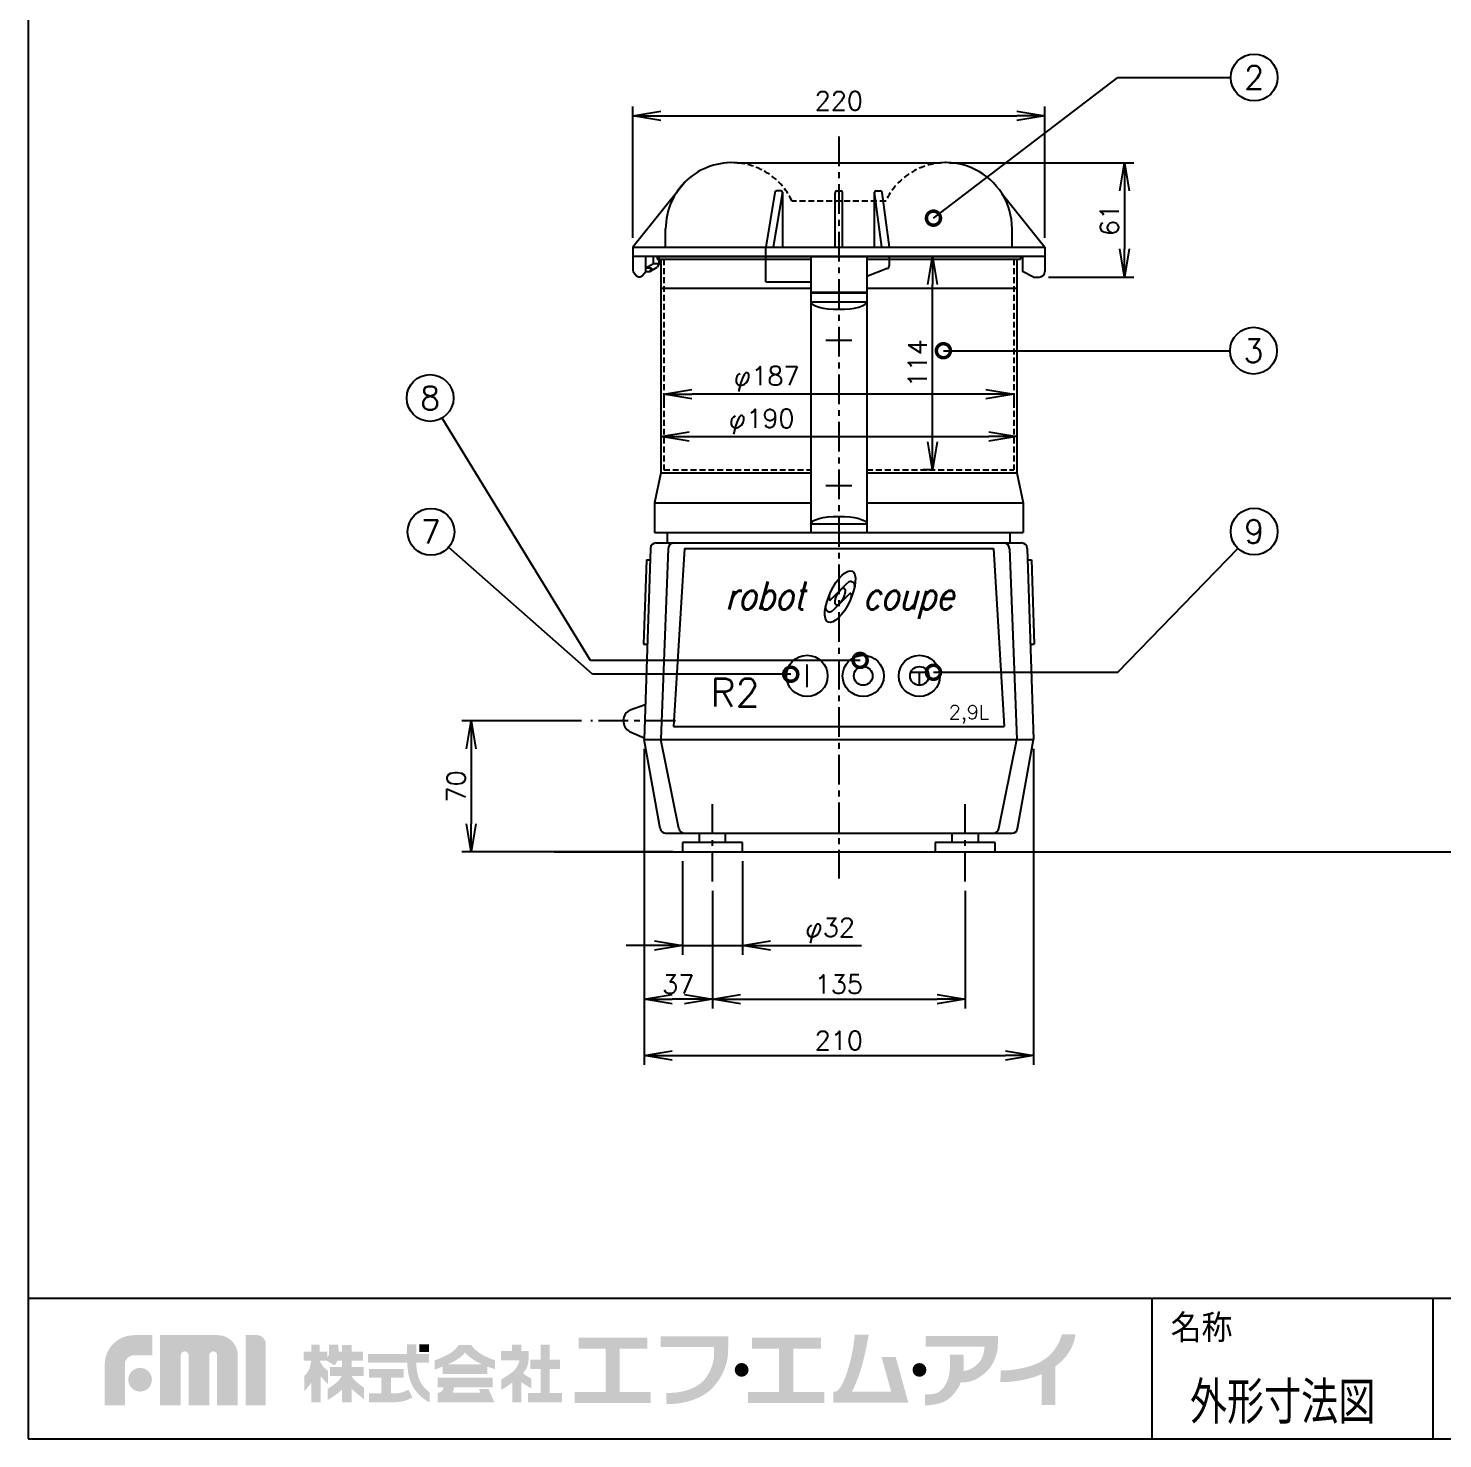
# Model space of a CAD drawing. Extents: x 115 to 2025, y 0 to 1377.
# Drawn here: x 115 to 870, y 0 to 753 of the extents above; entities that cross this region are included whole.
import ezdxf
from ezdxf.enums import TextEntityAlignment as Align

# ---------------------------------------------------------------- set-up
doc = ezdxf.new("R2010")
doc.units = 0
doc.header["$LTSCALE"] = 0.5
doc.header["$PDMODE"] = 3
doc.linetypes.add('CENTER', pattern=[50.8, 31.75, -6.35, 6.35, -6.35])
doc.linetypes.add('HIDDEN', pattern=[9.525, 6.35, -3.175])
doc.layers.get('0').update_dxf_attribs({"linetype": 'CONTINUOUS'})
doc.layers.get('DEFPOINTS').update_dxf_attribs({"linetype": 'CONTINUOUS'})
for name, color, linetype in [('DANMEN', 7, 'CONTINUOUS'), ('SUNPOU', 7, 'CONTINUOUS'), ('WAKU', 7, 'CONTINUOUS')]:
    doc.layers.add(name, color=color, linetype=linetype)
doc.styles.get("Standard").update_dxf_attribs({"font": 'ROMANS', "bigfont": 'EXTFONT.shx'})
doc.dimstyles.get("Standard").update_dxf_attribs({"dimscale": 5, "dimtxt": 2, "dimasz": 3, "dimexe": 1, "dimexo": 1, "dimgap": 0.6, "dimtad": 3, "dimdec": 0, "dimzin": 0, "dimdsep": 46, "dimtxsty": 'STANDARD', "dimblk1": 'OPEN', "dimblk2": 'OPEN', "dimsah": 1, "dimcen": 1.5, "dimadec": 0, "dimazin": 0, "dimtfac": 1, "dimtdec": 0, "dimtmove": 0, "dimatfit": 0, "dimldrblk": 'DOTSMALL', "dimfxl": 1, "dimtvp": 1, "dimtolj": 1, "dimtzin": 0, "dimarcsym": 0})

# ---------------------------------------------------------------- blocks, each defined once
blk = doc.blocks.new('_OPEN')
at = {"color": 0, "linetype": 'ByBlock'}
for p, q in [((-1, 0.167), (0, 0)), ((0, 0), (-1, -0.167)), ((0, 0), (-1, 0))]:
    blk.add_line(p, q, dxfattribs=at)
blk = doc.blocks.new('*D2')
at = {"layer": 'DEFPOINTS', "color": 0}
for p in [(657.85, 706.52), (437.85, 636.4), (657.85, 636.4)]:
    blk.add_point(p, dxfattribs=at)
at = {"layer": 'SUNPOU', "color": 0, "lineweight": -2}
for p, q in [((437.85, 641.4), (437.85, 711.52)), ((657.85, 641.4), (657.85, 711.52)), ((452.85, 706.52), (642.85, 706.52))]:
    blk.add_line(p, q, dxfattribs=at)
at = {"layer": 'SUNPOU', "color": 0, "lineweight": -2, "xscale": 15, "yscale": 15, "zscale": 15, "rotation": 180}
blk.add_blockref('_OPEN', (437.85, 706.52), dxfattribs=at)
at = {"layer": 'SUNPOU', "color": 0, "lineweight": -2, "xscale": 15, "yscale": 15, "zscale": 15}
blk.add_blockref('_OPEN', (657.85, 706.52), dxfattribs=at)
at = {"layer": 'SUNPOU', "color": 0, "insert": (547.85, 714.52), "char_height": 10, "attachment_point": 5}
blk.add_mtext('\\A1;220', dxfattribs=at)
blk = doc.blocks.new('_DotSmall')
at = {"color": 0, "linetype": 'ByBlock', "const_width": 0.5}
blk.add_lwpolyline([(-0.0625, 0, 1), (0.0625, 0, 1)], format="xyb", close=True, dxfattribs=at)
blk = doc.blocks.new('*D3')
at = {"layer": 'DEFPOINTS', "color": 0}
for p in [(602.13, 681.4), (654.85, 620.4), (700.37, 620.4)]:
    blk.add_point(p, dxfattribs=at)
at = {"layer": 'SUNPOU', "color": 0, "lineweight": -2}
for p, q in [((607.13, 681.4), (705.37, 681.4)), ((700.37, 666.4), (700.37, 635.4)), ((659.85, 620.4), (705.37, 620.4))]:
    blk.add_line(p, q, dxfattribs=at)
at = {"layer": 'SUNPOU', "color": 0, "lineweight": -2, "xscale": 15, "yscale": 15, "zscale": 15}
for p, rotation in [((700.37, 681.4), 90), ((700.37, 620.4), 270)]:
    blk.add_blockref('_OPEN', p, dxfattribs=dict(at, rotation=rotation))
at = {"layer": 'SUNPOU', "color": 0, "insert": (692.37, 650.9), "char_height": 10, "attachment_point": 5, "rotation": 90}
blk.add_mtext('\\A1;61', dxfattribs=at)
blk = doc.blocks.new('*D4')
at = {"layer": 'DEFPOINTS', "color": 0}
for p in [(415.48, 383.4), (351.48, 313.4), (464.35, 313.4)]:
    blk.add_point(p, dxfattribs=at)
at = {"layer": 'SUNPOU', "color": 0, "lineweight": -2}
for p, q in [((410.48, 383.4), (346.48, 383.4)), ((351.48, 368.4), (351.48, 328.4)), ((459.35, 313.4), (346.48, 313.4))]:
    blk.add_line(p, q, dxfattribs=at)
at = {"layer": 'SUNPOU', "color": 0, "lineweight": -2, "xscale": 15, "yscale": 15, "zscale": 15}
for p, rotation in [((351.48, 383.4), 90), ((351.48, 313.4), 270)]:
    blk.add_blockref('_OPEN', p, dxfattribs=dict(at, rotation=rotation))
at = {"layer": 'SUNPOU', "color": 0, "insert": (343.48, 348.4), "char_height": 10, "attachment_point": 5, "rotation": 90}
blk.add_mtext('\\A1;70', dxfattribs=at)
blk = doc.blocks.new('*D5')
at = {"layer": 'DEFPOINTS', "color": 0}
for p in [(480.35, 297.53), (615.35, 297.53), (615.35, 234.73)]:
    blk.add_point(p, dxfattribs=at)
at = {"layer": 'SUNPOU', "color": 0, "lineweight": -2}
for p, q in [((480.35, 292.53), (480.35, 229.73)), ((615.35, 292.53), (615.35, 229.73)), ((495.35, 234.73), (600.35, 234.73))]:
    blk.add_line(p, q, dxfattribs=at)
at = {"layer": 'SUNPOU', "color": 0, "lineweight": -2, "xscale": 15, "yscale": 15, "zscale": 15, "rotation": 180}
blk.add_blockref('_OPEN', (480.35, 234.73), dxfattribs=at)
at = {"layer": 'SUNPOU', "color": 0, "lineweight": -2, "xscale": 15, "yscale": 15, "zscale": 15}
blk.add_blockref('_OPEN', (615.35, 234.73), dxfattribs=at)
at = {"layer": 'SUNPOU', "color": 0, "insert": (547.85, 242.73), "char_height": 10, "attachment_point": 5}
blk.add_mtext('\\A1;135', dxfattribs=at)
blk = doc.blocks.new('*D6')
at = {"layer": 'DEFPOINTS', "color": 0}
for p in [(443.85, 373.4), (651.85, 373.4), (651.85, 204.66)]:
    blk.add_point(p, dxfattribs=at)
at = {"layer": 'SUNPOU', "color": 0, "lineweight": -2}
for p, q in [((443.85, 368.4), (443.85, 199.66)), ((651.85, 368.4), (651.85, 199.66)), ((458.85, 204.66), (636.85, 204.66))]:
    blk.add_line(p, q, dxfattribs=at)
at = {"layer": 'SUNPOU', "color": 0, "lineweight": -2, "xscale": 15, "yscale": 15, "zscale": 15, "rotation": 180}
blk.add_blockref('_OPEN', (443.85, 204.66), dxfattribs=at)
at = {"layer": 'SUNPOU', "color": 0, "lineweight": -2, "xscale": 15, "yscale": 15, "zscale": 15}
blk.add_blockref('_OPEN', (651.85, 204.66), dxfattribs=at)
at = {"layer": 'SUNPOU', "color": 0, "insert": (547.85, 212.66), "char_height": 10, "attachment_point": 5}
blk.add_mtext('\\A1;210', dxfattribs=at)
blk = doc.blocks.new('*D7')
at = {"layer": 'DEFPOINTS', "color": 0}
for p in [(443.85, 373.4), (480.35, 297.53), (443.85, 234.73)]:
    blk.add_point(p, dxfattribs=at)
at = {"layer": 'SUNPOU', "color": 0, "lineweight": -2}
for p, q in [((443.85, 368.4), (443.85, 229.73)), ((480.35, 292.53), (480.35, 229.73)), ((465.35, 234.73), (458.85, 234.73))]:
    blk.add_line(p, q, dxfattribs=at)
at = {"layer": 'SUNPOU', "color": 0, "lineweight": -2, "xscale": 15, "yscale": 15, "zscale": 15, "rotation": 180}
blk.add_blockref('_OPEN', (443.85, 234.73), dxfattribs=at)
at = {"layer": 'SUNPOU', "color": 0, "lineweight": -2, "xscale": 15, "yscale": 15, "zscale": 15}
blk.add_blockref('_OPEN', (480.35, 234.73), dxfattribs=at)
at = {"layer": 'SUNPOU', "color": 0, "insert": (462.1, 242.73), "char_height": 10, "attachment_point": 5}
blk.add_mtext('\\A1;37', dxfattribs=at)
blk = doc.blocks.new('*D20')
at = {"layer": 'DEFPOINTS', "color": 0}
for p in [(464.35, 313.4), (496.35, 313.4), (496.35, 263.41)]:
    blk.add_point(p, dxfattribs=at)
at = {"layer": 'SUNPOU', "color": 0, "lineweight": -2}
for p, q in [((464.35, 308.4), (464.35, 258.41)), ((496.35, 308.4), (496.35, 258.41)), ((449.35, 263.41), (434.35, 263.41)), ((464.35, 263.41), (496.35, 263.41)), ((511.35, 263.41), (559.97, 263.41))]:
    blk.add_line(p, q, dxfattribs=at)
at = {"layer": 'SUNPOU', "color": 0, "lineweight": -2, "xscale": 15, "yscale": 15, "zscale": 15}
blk.add_blockref('_OPEN', (464.35, 263.41), dxfattribs=at)
at = {"layer": 'SUNPOU', "color": 0, "lineweight": -2, "xscale": 15, "yscale": 15, "zscale": 15, "rotation": 180}
blk.add_blockref('_OPEN', (496.35, 263.41), dxfattribs=at)
at = {"layer": 'SUNPOU', "color": 0, "insert": (543.16, 271.41), "char_height": 10, "attachment_point": 5}
blk.add_mtext('\\A1;φ32', dxfattribs=at)
blk = doc.blocks.new('*D23')
at = {"layer": 'DEFPOINTS', "color": 0}
for p in [(642.85, 576.57), (452.85, 560.96), (642.85, 535.2)]:
    blk.add_point(p, dxfattribs=at)
at = {"layer": 'SUNPOU', "color": 0, "lineweight": -2}
for p, q in [((642.85, 571.57), (642.85, 530.2)), ((452.85, 555.96), (452.85, 530.2)), ((467.85, 535.2), (627.85, 535.2))]:
    blk.add_line(p, q, dxfattribs=at)
at = {"layer": 'SUNPOU', "color": 0, "lineweight": -2, "xscale": 15, "yscale": 15, "zscale": 15, "rotation": 180}
blk.add_blockref('_OPEN', (452.85, 535.2), dxfattribs=at)
at = {"layer": 'SUNPOU', "color": 0, "lineweight": -2, "xscale": 15, "yscale": 15, "zscale": 15}
blk.add_blockref('_OPEN', (642.85, 535.2), dxfattribs=at)
at = {"layer": 'SUNPOU', "color": 0, "insert": (506.58, 543.2), "char_height": 10, "attachment_point": 5}
blk.add_mtext('\\A1;φ190', dxfattribs=at)
blk = doc.blocks.new('*D24')
at = {"layer": 'DEFPOINTS', "color": 0}
for p in [(454.35, 560.27), (641.35, 560.27), (454.35, 557.93)]:
    blk.add_point(p, dxfattribs=at)
at = {"layer": 'SUNPOU', "color": 0, "lineweight": -2}
for p, q in [((454.35, 555.27), (454.35, 552.93)), ((626.35, 557.93), (469.35, 557.93)), ((641.35, 555.27), (641.35, 552.93))]:
    blk.add_line(p, q, dxfattribs=at)
at = {"layer": 'SUNPOU', "color": 0, "lineweight": -2, "xscale": 15, "yscale": 15, "zscale": 15, "rotation": 180}
blk.add_blockref('_OPEN', (454.35, 557.93), dxfattribs=at)
at = {"layer": 'SUNPOU', "color": 0, "lineweight": -2, "xscale": 15, "yscale": 15, "zscale": 15}
blk.add_blockref('_OPEN', (641.35, 557.93), dxfattribs=at)
at = {"layer": 'SUNPOU', "color": 0, "insert": (509.26, 565.93), "char_height": 10, "attachment_point": 5}
blk.add_mtext('\\A1;φ187', dxfattribs=at)
blk = doc.blocks.new('*D25')
at = {"layer": 'DEFPOINTS', "color": 0}
for p in [(597.79, 631.4), (601.98, 631.4), (602.1, 517.4)]:
    blk.add_point(p, dxfattribs=at)
at = {"layer": 'SUNPOU', "color": 0, "lineweight": -2}
for p, q in [((596.98, 631.4), (592.79, 631.4)), ((597.79, 532.4), (597.79, 616.4)), ((597.1, 517.4), (592.79, 517.4))]:
    blk.add_line(p, q, dxfattribs=at)
at = {"layer": 'SUNPOU', "color": 0, "lineweight": -2, "xscale": 15, "yscale": 15, "zscale": 15}
for p, rotation in [((597.79, 631.4), 90), ((597.79, 517.4), 270)]:
    blk.add_blockref('_OPEN', p, dxfattribs=dict(at, rotation=rotation))
at = {"layer": 'SUNPOU', "color": 0, "insert": (589.79, 574.4), "char_height": 10, "attachment_point": 5, "rotation": 90}
blk.add_mtext('\\A1;114', dxfattribs=at)

msp = doc.modelspace()

# ---------------------------------------------------------------- hatches: boundary and pattern name
at = {"layer": 'WAKU'}
h = msp.add_hatch(color=1, dxfattribs=at)
edge = h.paths.add_edge_path()
edge.add_spline(control_points=[(155.78, 17.85), (155.78, 17.85), (155.78, 39.66), (155.78, 39.66), (155.78, 48.29), (162.8, 55.31), (171.43, 55.31), (171.43, 55.31), (181.16, 55.31), (181.16, 55.31), (181.16, 55.31), (181.16, 44.53), (181.16, 44.53), (181.16, 44.53), (171.43, 44.53), (171.43, 44.53), (168.75, 44.53), (166.56, 42.34), (166.56, 39.66), (166.56, 39.66), (166.56, 17.85), (166.56, 17.85), (166.56, 17.85), (155.78, 17.85), (155.78, 17.85)], knot_values=[0, 0, 0, 0, 1, 1, 1, 2, 2, 2, 3, 3, 3, 4, 4, 4, 5, 5, 5, 6, 6, 6, 7, 7, 7, 8, 8, 8, 8], degree=3, periodic=0)
h = msp.add_hatch(color=1, dxfattribs=at)
edge = h.paths.add_edge_path()
edge.add_spline(control_points=[(226.74, 17.85), (226.74, 17.85), (215.86, 17.85), (215.86, 17.85), (215.86, 17.85), (215.86, 44.54), (215.86, 44.54), (215.86, 45.7), (214.92, 46.64), (213.76, 46.64), (212.6, 46.64), (211.66, 45.7), (211.66, 44.54), (211.66, 44.54), (211.66, 17.85), (211.66, 17.85), (211.66, 17.85), (200.62, 17.85), (200.62, 17.85), (200.62, 17.85), (200.62, 44.54), (200.62, 44.54), (200.62, 45.7), (199.69, 46.64), (198.53, 46.64), (197.36, 46.64), (196.42, 45.7), (196.42, 44.54), (196.42, 44.54), (196.42, 17.85), (196.42, 17.85), (196.42, 17.85), (185.4, 17.85), (185.4, 17.85), (185.4, 17.85), (185.4, 55.31), (185.4, 55.31), (185.4, 55.31), (201.24, 55.31), (201.24, 55.31), (201.24, 55.31), (216.11, 55.31), (216.11, 55.31), (222.05, 55.31), (226.89, 50.48), (226.89, 44.54), (226.89, 44.54), (226.89, 43.54), (226.89, 43.54), (226.89, 41.88), (226.89, 17.85), (226.89, 17.85), (226.89, 17.85), (226.74, 17.85), (226.74, 17.85)], knot_values=[0, 0, 0, 0, 1, 1, 1, 2, 2, 2, 3, 3, 3, 4, 4, 4, 5, 5, 5, 6, 6, 6, 7, 7, 7, 8, 8, 8, 9, 9, 9, 10, 10, 10, 11, 11, 11, 12, 12, 12, 13, 13, 13, 14, 14, 14, 15, 15, 15, 16, 16, 16, 17, 17, 17, 18, 18, 18, 18], degree=3, periodic=0)
h = msp.add_hatch(color=1, dxfattribs=at)
edge = h.paths.add_edge_path()
edge.add_spline(control_points=[(231.05, 17.85), (231.05, 17.85), (231.05, 55.33), (231.05, 55.33), (231.05, 55.33), (236.97, 55.33), (236.97, 55.33), (239.66, 55.33), (241.84, 53.15), (241.84, 50.46), (241.84, 50.46), (241.84, 17.85), (241.84, 17.85), (241.84, 17.85), (231.05, 17.85), (231.05, 17.85)], knot_values=[0, 0, 0, 0, 1, 1, 1, 2, 2, 2, 3, 3, 3, 4, 4, 4, 5, 5, 5, 5], degree=3, periodic=0)
for points in [[(430.86, 25), (430.86, 48.15), (445.65, 48.15), (445.65, 53.89), (408.87, 53.89), (408.87, 48.15), (423.27, 48.15), (423.27, 25), (406.73, 25), (406.73, 19.06), (447.4, 19.06), (447.4, 25)], [(523.48, 25), (523.48, 48.15), (538.26, 48.15), (538.26, 53.89), (501.49, 53.89), (501.49, 48.15), (515.89, 48.15), (515.89, 25), (499.35, 25), (499.35, 19.06), (540.02, 19.06), (540.02, 25)], [(329.04, 46.37), (323.83, 46.37), (323.83, 50.44), (329.04, 50.44)], [(393.46, 24.35), (393.46, 37.32), (398.91, 37.32), (398.91, 42.19), (393.46, 42.19), (393.46, 50.16), (388.54, 50.16), (388.54, 42.19), (383.02, 42.19), (383.02, 37.32), (388.54, 37.32), (388.54, 24.35), (381.85, 24.35), (381.85, 19.42), (400.08, 19.42), (400.08, 24.35)]]:
    msp.add_hatch(color=1, dxfattribs=at).paths.add_polyline_path(points)
h = msp.add_hatch(color=1, dxfattribs=at)
edge = h.paths.add_edge_path()
edge.add_spline(control_points=[(488.75, 49.02), (488.75, 49.02), (488.75, 50.06), (488.75, 50.06), (488.76, 50.73), (488.77, 51.12), (488.75, 51.17), (488.75, 51.17), (488.75, 54.67), (488.75, 54.67), (488.75, 54.67), (452.69, 54.67), (452.69, 54.67), (452.69, 54.67), (452.69, 49.02), (452.69, 49.02), (452.69, 49.02), (481.18, 49.02), (481.18, 49.02), (481.32, 47.05), (481.43, 42.9), (480.27, 39.37), (479.06, 35.68), (477.51, 33.01), (475.36, 30.8), (471.02, 26.3), (462.93, 24.17), (455.8, 24.48), (455.8, 24.48), (455.8, 24.47), (455.8, 24.47), (455.8, 24.47), (455.8, 18.59), (455.8, 18.59), (455.8, 18.59), (455.8, 18.58), (455.8, 18.58), (464.54, 18.2), (474.66, 21.22), (480.13, 26.87), (482.74, 29.58), (485.09, 32.85), (486.75, 37.09), (488.34, 41.12), (488.74, 44.79), (488.74, 47.37), (488.73, 47.99), (488.73, 48.54), (488.74, 49.02), (488.74, 49.02), (488.75, 49.02), (488.75, 49.02)], knot_values=[0, 0, 0, 0, 1, 1, 1, 2, 2, 2, 3, 3, 3, 4, 4, 4, 5, 5, 5, 6, 6, 6, 7, 7, 7, 8, 8, 8, 9, 9, 9, 10, 10, 10, 11, 11, 11, 12, 12, 12, 13, 13, 13, 14, 14, 14, 15, 15, 15, 16, 16, 16, 17, 17, 17, 17], degree=3, periodic=0)
h = msp.add_hatch(color=1, dxfattribs=at)
edge = h.paths.add_edge_path()
edge.add_spline(control_points=[(578.2, 43.65), (578.2, 43.65), (570.65, 43.65), (570.65, 43.65), (570.65, 43.65), (575.77, 25.11), (575.77, 25.11), (575.77, 25.11), (554.88, 25.11), (554.88, 25.11), (555.48, 26.27), (556.81, 29.05), (558.58, 33.87), (561.44, 41.68), (563.8, 55.58), (563.8, 55.58), (563.8, 55.58), (556.35, 55.58), (556.35, 55.58), (556.35, 55.58), (555.84, 46.26), (552.11, 35.08), (549.57, 27.44), (547.28, 25.54), (546.09, 25.11), (546.09, 25.11), (544.97, 25.11), (544.97, 25.11), (544.97, 25.11), (544.97, 19.33), (544.97, 19.33), (544.97, 19.33), (577.36, 19.33), (577.36, 19.33), (577.36, 19.33), (582.3, 19.33), (582.3, 19.33), (582.3, 19.33), (584.91, 19.33), (584.91, 19.33), (584.91, 19.33), (578.2, 43.65), (578.2, 43.65)], knot_values=[0, 0, 0, 0, 1, 1, 1, 2, 2, 2, 3, 3, 3, 4, 4, 4, 5, 5, 5, 6, 6, 6, 7, 7, 7, 8, 8, 8, 9, 9, 9, 10, 10, 10, 11, 11, 11, 12, 12, 12, 13, 13, 13, 14, 14, 14, 14], degree=3, periodic=0)
h = msp.add_hatch(color=1, dxfattribs=at)
edge = h.paths.add_edge_path()
edge.add_spline(control_points=[(632.75, 50.8), (632.75, 50.8), (632.75, 54.88), (632.75, 54.88), (632.75, 54.88), (594.26, 54.88), (594.26, 54.88), (594.26, 54.88), (594.26, 49.08), (594.26, 49.08), (594.26, 49.08), (625.63, 49.08), (625.63, 49.08), (625.52, 47.53), (624.97, 42.7), (622.25, 40.16), (618.98, 37.12), (616.6, 36.25), (614.42, 36.25), (614.41, 36.25), (614.4, 36.25), (614.38, 36.25), (614.84, 40.73), (614.34, 44.95), (614.34, 44.95), (614.34, 44.95), (606.95, 44.95), (606.95, 44.95), (606.95, 44.95), (607.43, 43.71), (607.1, 37.26), (606.73, 30.3), (603.69, 26.46), (601.01, 24.87), (598.32, 23.27), (593.82, 23.7), (593.82, 23.7), (593.82, 23.7), (593.82, 17.83), (593.82, 17.83), (593.82, 17.83), (596.14, 17.62), (601.22, 18.78), (605.72, 19.79), (609.6, 23.21), (612.46, 28.85), (612.53, 28.99), (612.81, 29.87), (612.87, 30.02), (616.36, 30.06), (620.34, 30.32), (626.02, 35.16), (630.44, 38.93), (632.17, 44.84), (632.62, 48.07), (632.62, 48.07), (632.75, 50.8), (632.75, 50.8)], knot_values=[0, 0, 0, 0, 1, 1, 1, 2, 2, 2, 3, 3, 3, 4, 4, 4, 5, 5, 5, 6, 6, 6, 7, 7, 7, 8, 8, 8, 9, 9, 9, 10, 10, 10, 11, 11, 11, 12, 12, 12, 13, 13, 13, 14, 14, 14, 15, 15, 15, 16, 16, 16, 17, 17, 17, 18, 18, 18, 19, 19, 19, 19], degree=3, periodic=0)
h = msp.add_hatch(color=1, dxfattribs=at)
edge = h.paths.add_edge_path()
edge.add_spline(control_points=[(674.23, 55.69), (674.23, 55.69), (666.91, 55.69), (666.91, 55.69), (666.89, 55.57), (664.79, 45.48), (654.9, 40.72), (651.18, 38.93), (647.89, 38.14), (645.1, 37.55), (638.95, 36.25), (634.42, 36.46), (634.37, 36.46), (634.37, 36.46), (634.05, 30.24), (634.05, 30.24), (634.26, 30.23), (639.39, 29.98), (646.39, 31.46), (649.17, 32.05), (652.38, 32.86), (656.11, 34.45), (656.11, 34.45), (656.11, 18.05), (656.11, 18.05), (656.11, 18.05), (663.36, 18.05), (663.36, 18.05), (663.36, 18.05), (663.36, 38.48), (663.36, 38.48), (673.54, 45.8), (674.12, 55.2), (674.23, 55.69)], knot_values=[0, 0, 0, 0, 1, 1, 1, 2, 2, 2, 3, 3, 3, 4, 4, 4, 5, 5, 5, 6, 6, 6, 7, 7, 7, 8, 8, 8, 9, 9, 9, 10, 10, 10, 11, 11, 11, 11], degree=3, periodic=0)
h = msp.add_hatch(color=1, dxfattribs=at)
edge = h.paths.add_edge_path(flags=16)
edge.add_spline(control_points=[(294.19, 27.33), (294.19, 27.33), (292.22, 28.6), (290.19, 30.35), (288.97, 31.4), (288.13, 32.65), (287.66, 33.48), (287.66, 33.48), (287.66, 33.58), (287.66, 33.58), (287.66, 33.58), (294.1, 33.58), (294.1, 33.58), (294.1, 33.58), (294.1, 38.36), (294.1, 38.36), (294.1, 38.36), (287.66, 38.36), (287.66, 38.36), (287.66, 38.36), (287.66, 41.73), (287.66, 41.73), (287.66, 41.73), (293.7, 41.73), (293.7, 41.73), (293.7, 41.73), (293.7, 46.51), (293.7, 46.51), (293.7, 46.51), (287.66, 46.51), (287.66, 46.51), (287.66, 46.51), (287.66, 50.09), (287.66, 50.09), (287.66, 50.09), (282.6, 50.09), (282.6, 50.09), (282.6, 50.09), (282.6, 46.51), (282.6, 46.51), (282.6, 46.51), (280.76, 46.51), (280.76, 46.51), (280.68, 48.6), (280.35, 50.17), (280.35, 50.17), (280.35, 50.17), (275.64, 50.17), (275.64, 50.17), (275.64, 50.17), (275.71, 46.23), (275.64, 45.38), (275.6, 44.9), (275.13, 44.13), (274.73, 43.56), (274.73, 43.56), (274.73, 46.51), (274.73, 46.51), (274.73, 46.51), (270.6, 46.51), (270.6, 46.51), (270.6, 46.51), (270.6, 50.17), (270.6, 50.17), (270.6, 50.17), (266.06, 50.17), (266.06, 50.17), (266.06, 50.17), (266.06, 46.51), (266.06, 46.51), (266.06, 46.51), (262.08, 46.51), (262.08, 46.51), (262.08, 46.51), (262.08, 41.66), (262.08, 41.66), (262.08, 41.66), (266.06, 41.66), (266.06, 41.66), (266.06, 41.66), (266.06, 41.59), (266.06, 41.59), (265.95, 40.74), (265.46, 37.51), (264.55, 36.11), (263.49, 34.5), (262.44, 33.65), (262.44, 33.65), (262.44, 33.65), (262.44, 25.37), (262.44, 25.37), (262.44, 25.37), (264.98, 28), (266.06, 29.81), (266.06, 29.81), (266.06, 19.43), (266.06, 19.43), (266.06, 19.43), (270.6, 19.43), (270.6, 19.43), (270.6, 19.43), (270.6, 19.46), (270.6, 19.46), (270.6, 19.46), (271.22, 19.46), (271.22, 19.46), (271.22, 19.46), (271.22, 33.35), (271.22, 33.35), (272.38, 31.65), (275.01, 29.23), (275.01, 29.23), (275.01, 29.23), (275.01, 36.25), (275.01, 36.25), (275.01, 36.25), (273.05, 37.8), (272.13, 38.93), (271.4, 39.83), (270.9, 41.16), (270.73, 41.66), (270.73, 41.66), (274.38, 41.66), (274.38, 41.66), (274.38, 41.66), (278.59, 39.14), (278.59, 39.14), (278.59, 39.14), (279.46, 40.25), (280.09, 41.73), (280.09, 41.73), (282.6, 41.73), (282.6, 41.73), (282.6, 41.73), (282.6, 38.36), (282.6, 38.36), (282.6, 38.36), (276.04, 38.36), (276.04, 38.36), (276.04, 38.36), (276.04, 33.58), (276.04, 33.58), (276.04, 33.58), (282.44, 33.58), (282.44, 33.58), (282.03, 32.71), (281.09, 31.16), (279.15, 29.65), (276.28, 27.4), (274.87, 26.63), (274.87, 26.63), (274.87, 26.63), (274.87, 20.66), (274.87, 20.66), (274.87, 20.66), (280.7, 24.03), (282.6, 26.49), (282.6, 26.49), (282.6, 19.46), (282.6, 19.46), (282.6, 19.46), (287.66, 19.46), (287.66, 19.46), (287.66, 19.46), (287.66, 26.67), (287.66, 26.67), (290.01, 24.4), (294.19, 21.15), (294.19, 21.15), (294.19, 21.15), (294.19, 27.33), (294.19, 27.33)], knot_values=[0, 0, 0, 0, 1, 1, 1, 2, 2, 2, 3, 3, 3, 4, 4, 4, 5, 5, 5, 6, 6, 6, 7, 7, 7, 8, 8, 8, 9, 9, 9, 10, 10, 10, 11, 11, 11, 12, 12, 12, 13, 13, 13, 14, 14, 14, 15, 15, 15, 16, 16, 16, 17, 17, 17, 18, 18, 18, 19, 19, 19, 20, 20, 20, 21, 21, 21, 22, 22, 22, 23, 23, 23, 24, 24, 24, 25, 25, 25, 26, 26, 26, 27, 27, 27, 28, 28, 28, 29, 29, 29, 30, 30, 30, 31, 31, 31, 32, 32, 32, 33, 33, 33, 34, 34, 34, 35, 35, 35, 36, 36, 36, 37, 37, 37, 38, 38, 38, 39, 39, 39, 40, 40, 40, 41, 41, 41, 42, 42, 42, 43, 43, 43, 44, 44, 44, 45, 45, 45, 46, 46, 46, 47, 47, 47, 48, 48, 48, 49, 49, 49, 50, 50, 50, 51, 51, 51, 52, 52, 52, 53, 53, 53, 54, 54, 54, 55, 55, 55, 56, 56, 56, 57, 57, 57, 57], degree=3, periodic=0)
h = msp.add_hatch(color=1, dxfattribs=at)
edge = h.paths.add_edge_path()
edge.add_spline(control_points=[(324.59, 30), (323.65, 31.73), (322.93, 33.91), (322.57, 36.02), (322.28, 37.71), (322.18, 39.45), (322.14, 40.54), (322.14, 40.54), (329.04, 40.54), (329.04, 40.54), (329.04, 40.54), (329.04, 45.32), (329.04, 45.32), (329.04, 45.32), (322.22, 45.32), (322.22, 45.32), (322.22, 45.32), (322.22, 50.44), (322.22, 50.44), (322.22, 50.44), (317.16, 50.44), (317.16, 50.44), (317.16, 50.44), (317.16, 45.32), (317.16, 45.32), (317.16, 45.32), (296.37, 45.32), (296.37, 45.32), (296.37, 45.32), (296.37, 40.54), (296.37, 40.54), (296.37, 40.54), (317.37, 40.54), (317.37, 40.54), (317.41, 39.31), (317.53, 37.27), (317.88, 35.22), (318.33, 32.63), (319.27, 29.91), (320.45, 27.75), (323.06, 23.02), (327.45, 20.44), (327.86, 20.19), (328.26, 19.94), (329.28, 19.53), (329.28, 19.53), (329.28, 19.53), (329.28, 24.83), (329.28, 24.83), (328.06, 25.71), (325.95, 27.53), (324.59, 30)], knot_values=[0, 0, 0, 0, 1, 1, 1, 2, 2, 2, 3, 3, 3, 4, 4, 4, 5, 5, 5, 6, 6, 6, 7, 7, 7, 8, 8, 8, 9, 9, 9, 10, 10, 10, 11, 11, 11, 12, 12, 12, 13, 13, 13, 14, 14, 14, 15, 15, 15, 16, 16, 16, 17, 17, 17, 17], degree=3, periodic=0)
h = msp.add_hatch(color=1, dxfattribs=at)
edge = h.paths.add_edge_path()
edge.add_spline(control_points=[(338.77, 39.64), (340.28, 40.3), (341.67, 40.94), (342.48, 41.4), (345.01, 42.84), (347.48, 44.65), (347.93, 45.88), (348.01, 45.89), (348.11, 45.94), (348.26, 45.86), (348.28, 45.55), (351.03, 43.25), (353.12, 41.92), (354.52, 41.04), (356.02, 40.28), (357.47, 39.64), (357.47, 39.64), (338.77, 39.64), (338.77, 39.64)], knot_values=[0, 0, 0, 0, 1, 1, 1, 2, 2, 2, 3, 3, 3, 4, 4, 4, 5, 5, 5, 6, 6, 6, 6], degree=3, periodic=0)
edge = h.paths.add_edge_path(flags=16)
edge.add_spline(control_points=[(364.28, 41.86), (364.28, 41.86), (361.16, 42.86), (357.85, 44.65), (353.19, 47.18), (351.5, 50.1), (351.5, 50.1), (351.5, 50.1), (344.82, 50.1), (344.82, 50.1), (344.82, 50.1), (343.07, 46.98), (338.92, 44.84), (334.77, 42.7), (331.98, 41.86), (331.98, 41.86), (331.98, 41.86), (331.98, 36.8), (331.98, 36.8), (331.98, 36.8), (334, 37.6), (336.32, 38.58), (336.32, 38.58), (336.32, 34.6), (336.32, 34.6), (336.32, 34.6), (360.08, 34.6), (360.08, 34.6), (360.08, 34.6), (360.08, 38.57), (360.08, 38.57), (362.49, 37.66), (364.28, 37.19), (364.28, 37.19), (364.28, 37.19), (364.28, 41.86), (364.28, 41.86)], knot_values=[0, 0, 0, 0, 1, 1, 1, 2, 2, 2, 3, 3, 3, 4, 4, 4, 5, 5, 5, 6, 6, 6, 7, 7, 7, 8, 8, 8, 9, 9, 9, 10, 10, 10, 11, 11, 11, 12, 12, 12, 12], degree=3, periodic=0)
h = msp.add_hatch(color=1, dxfattribs=at)
edge = h.paths.add_edge_path()
edge.add_spline(control_points=[(383.54, 32.13), (383.54, 32.13), (381.34, 33.36), (380.3, 34.14), (379.88, 34.45), (379.54, 34.82), (379.26, 35.14), (380.05, 36.02), (380.71, 36.93), (381.14, 37.84), (382.76, 41.28), (382.12, 46.86), (382.12, 46.86), (382.12, 46.86), (378.29, 46.86), (378.29, 46.86), (378.29, 46.86), (378.29, 50.16), (378.29, 50.16), (378.29, 50.16), (373.29, 50.16), (373.29, 50.16), (373.29, 50.16), (373.29, 46.86), (373.29, 46.86), (373.29, 46.86), (367.46, 46.86), (367.46, 46.86), (367.46, 46.86), (367.46, 41.92), (367.46, 41.92), (367.46, 41.92), (377.24, 41.92), (377.24, 41.92), (377.08, 39.73), (375.28, 36.99), (373.49, 35.57), (371.6, 34.08), (367.63, 31.68), (367.63, 31.68), (367.63, 31.68), (367.63, 26.1), (367.63, 26.1), (367.63, 26.1), (369.4, 27.01), (372.06, 29.02), (372.45, 29.32), (372.93, 29.67), (373.42, 30.04), (373.42, 30.04), (373.42, 19.42), (373.42, 19.42), (373.42, 19.42), (378.23, 19.42), (378.23, 19.42), (378.23, 19.42), (378.23, 30.27), (378.23, 30.27), (380.43, 28.62), (383.54, 26.88), (383.54, 26.88), (383.54, 26.88), (383.54, 32.13), (383.54, 32.13)], knot_values=[0, 0, 0, 0, 1, 1, 1, 2, 2, 2, 3, 3, 3, 4, 4, 4, 5, 5, 5, 6, 6, 6, 7, 7, 7, 8, 8, 8, 9, 9, 9, 10, 10, 10, 11, 11, 11, 12, 12, 12, 13, 13, 13, 14, 14, 14, 15, 15, 15, 16, 16, 16, 17, 17, 17, 18, 18, 18, 19, 19, 19, 20, 20, 20, 21, 21, 21, 21], degree=3, periodic=0)
h = msp.add_hatch(color=1, dxfattribs=at)
edge = h.paths.add_edge_path()
edge.add_spline(control_points=[(168.39, 31.49), (168.39, 34.98), (171.22, 37.81), (174.71, 37.81), (178.19, 37.81), (181.02, 34.98), (181.02, 31.49), (181.02, 28.01), (178.19, 25.18), (174.71, 25.18), (171.22, 25.18), (168.39, 28.01), (168.39, 31.49)], knot_values=[0, 0, 0, 0, 1, 1, 1, 2, 2, 2, 3, 3, 3, 4, 4, 4, 4], degree=3, periodic=0)
h = msp.add_hatch(color=1, dxfattribs=at)
edge = h.paths.add_edge_path()
edge.add_spline(control_points=[(499.63, 36.76), (499.63, 34.72), (497.98, 33.07), (495.94, 33.07), (493.9, 33.07), (492.24, 34.72), (492.24, 36.76), (492.24, 38.8), (493.9, 40.45), (495.94, 40.45), (497.98, 40.45), (499.63, 38.8), (499.63, 36.76)], knot_values=[0, 0, 0, 0, 1, 1, 1, 2, 2, 2, 3, 3, 3, 4, 4, 4, 4], degree=3, periodic=0)
h = msp.add_hatch(color=1, dxfattribs=at)
edge = h.paths.add_edge_path()
edge.add_spline(control_points=[(594.59, 36.76), (594.59, 34.72), (592.93, 33.07), (590.89, 33.07), (588.85, 33.07), (587.2, 34.72), (587.2, 36.76), (587.2, 38.8), (588.85, 40.45), (590.89, 40.45), (592.93, 40.45), (594.59, 38.8), (594.59, 36.76)], knot_values=[0, 0, 0, 0, 1, 1, 1, 2, 2, 2, 3, 3, 3, 4, 4, 4, 4], degree=3, periodic=0)
h = msp.add_hatch(color=1, dxfattribs=at)
edge = h.paths.add_edge_path()
edge.add_spline(control_points=[(317.97, 26.18), (317.32, 25.84), (315.34, 24.9), (313.94, 24.58), (313.2, 24.42), (311.69, 24.21), (310.44, 24.21), (310.44, 24.21), (310.19, 24.21), (310.19, 24.21), (310.19, 24.21), (310.19, 24.21), (310.19, 24.21), (310.19, 24.21), (308.63, 24.21), (308.63, 24.21), (308.63, 24.21), (308.63, 32.59), (308.63, 32.59), (308.63, 32.59), (315.37, 32.59), (315.37, 32.59), (315.37, 32.59), (315.37, 37.32), (315.37, 37.32), (315.37, 37.32), (297.02, 37.32), (297.02, 37.32), (297.02, 37.32), (297.02, 32.59), (297.02, 32.59), (297.02, 32.59), (303.44, 32.59), (303.44, 32.59), (303.44, 32.59), (303.44, 24.21), (303.44, 24.21), (303.44, 24.21), (297.02, 24.22), (297.02, 24.22), (297.02, 24.22), (297.02, 19.48), (297.02, 19.48), (297.02, 19.48), (310.19, 19.5), (310.19, 19.5), (310.19, 19.5), (310.44, 19.5), (310.44, 19.5), (311.93, 19.5), (313.79, 19.69), (314.99, 19.97), (317.24, 20.48), (319.88, 21.84), (320.17, 21.99), (320.17, 21.99), (317.97, 26.18), (317.97, 26.18)], knot_values=[0, 0, 0, 0, 1, 1, 1, 2, 2, 2, 3, 3, 3, 4, 4, 4, 5, 5, 5, 6, 6, 6, 7, 7, 7, 8, 8, 8, 9, 9, 9, 10, 10, 10, 11, 11, 11, 12, 12, 12, 13, 13, 13, 14, 14, 14, 15, 15, 15, 16, 16, 16, 17, 17, 17, 18, 18, 18, 19, 19, 19, 19], degree=3, periodic=0)
h = msp.add_hatch(color=1, dxfattribs=at)
edge = h.paths.add_edge_path()
edge.add_spline(control_points=[(360.76, 26.6), (360.76, 26.6), (355.6, 26.6), (355.6, 26.6), (355.6, 26.6), (356.54, 24.51), (356.54, 24.51), (356.54, 24.51), (341.64, 24.51), (341.64, 24.51), (341.64, 24.51), (342.47, 27.38), (342.47, 27.38), (342.47, 27.38), (363.05, 27.38), (363.05, 27.38), (363.05, 27.38), (363.05, 32.54), (363.05, 32.54), (363.05, 32.54), (333.57, 32.54), (333.57, 32.54), (333.57, 32.54), (333.57, 27.38), (333.57, 27.38), (333.57, 27.38), (336.72, 27.38), (336.72, 27.38), (336.64, 26.93), (336.44, 26.16), (336, 25.72), (335.37, 25.09), (335.27, 24.95), (334.69, 24.7), (334.46, 24.61), (334.28, 24.56), (334.13, 24.51), (334.13, 24.51), (333.57, 24.51), (333.57, 24.51), (333.57, 24.51), (333.57, 19.45), (333.57, 19.45), (333.57, 19.45), (363.68, 19.45), (363.68, 19.45), (363.68, 19.45), (363.87, 19.45), (363.87, 19.45), (363.87, 19.45), (360.76, 26.6), (360.76, 26.6)], knot_values=[0, 0, 0, 0, 1, 1, 1, 2, 2, 2, 3, 3, 3, 4, 4, 4, 5, 5, 5, 6, 6, 6, 7, 7, 7, 8, 8, 8, 9, 9, 9, 10, 10, 10, 11, 11, 11, 12, 12, 12, 13, 13, 13, 14, 14, 14, 15, 15, 15, 16, 16, 16, 17, 17, 17, 17], degree=3, periodic=0)

# ---------------------------------------------------------------- linework, layer by layer
at = {"color": 2, "linetype": 'CENTER'}
for p, q in [((547.85, 695.44), (547.85, 299.18)), ((460.69, 383.4), (415.48, 383.4)), ((480.35, 297.53), (480.35, 339.26)), ((615.35, 297.53), (615.35, 339.26))]:
    msp.add_line(p, q, dxfattribs=at)
at = {"color": 2}
for p, q in [((493.58, 681.4), (602.13, 681.4)), ((465.96, 671.4), (437.85, 636.4)), ((513.71, 665.56), (508.85, 636.4)), ((517.76, 665.83), (512.85, 636.4)), ((516.85, 666.4), (514.7, 666.4)), ((517.85, 636.4), (517.85, 665.4)), ((545.85, 636.4), (545.85, 665.4)), ((546.85, 666.4), (548.85, 666.4)), ((549.85, 636.4), (549.85, 665.4)), ((566.85, 636.4), (566.85, 665.4)), ((570.85, 636.4), (566.93, 665.79)), ((567.85, 666.4), (569.98, 666.4)), ((574.85, 636.4), (570.97, 665.53)), ((634.99, 664.87), (657.85, 636.4)), ((455.35, 636.4), (455.35, 646.15)), ((640.35, 636.4), (640.35, 646.15)), ((437.85, 636.4), (657.85, 636.4)), ((437.85, 636.4), (437.85, 624.15)), ((508.85, 617.9), (508.85, 636.4)), ((657.85, 636.4), (657.85, 623.4)), ((657.85, 631.4), (437.85, 631.4)), ((444.85, 623.4), (444.85, 631.4)), ((444.85, 625.4), (448.85, 627.71)), ((448.85, 627.71), (448.85, 631.4)), ((448.85, 627.71), (451.85, 627.71)), ((450.85, 631.4), (644.85, 631.4)), ((450.85, 631.4), (450.85, 629.9)), ((450.85, 629.9), (532.85, 629.9)), ((451.85, 627.71), (450.85, 625.71)), ((451.85, 627.71), (451.85, 631.4)), ((452.85, 629.9), (452.85, 515.9)), ((532.85, 631.4), (532.85, 483.9)), ((562.85, 631.4), (562.85, 483.9)), ((562.85, 629.9), (644.85, 629.9)), ((574.85, 626.76), (574.85, 631.4)), ((642.85, 629.9), (642.85, 515.9)), ((644.85, 631.4), (644.85, 629.9)), ((645.85, 631.4), (645.85, 623.4)), ((438.35, 622.83), (439.85, 621.12)), ((442.86, 621.12), (444.85, 623.4)), ((444.85, 625.4), (447.85, 625.4)), ((444.85, 623.4), (446.85, 623.4)), ((446.85, 623.4), (450.85, 625.71)), ((447.85, 625.4), (446.85, 623.4)), ((573.59, 624.9), (562.85, 620.66)), ((651.85, 620.4), (645.85, 623.4)), ((651.85, 620.4), (654.85, 620.4)), ((452.85, 614.4), (532.85, 614.4)), ((508.85, 617.9), (532.85, 617.9)), ((532.85, 612.4), (562.85, 612.4)), ((532.85, 611.9), (562.85, 611.9)), ((562.85, 614.4), (642.85, 614.4)), ((532.85, 607.24), (562.85, 607.24)), ((540.97, 586.63), (554.74, 586.63)), ((452.85, 515.9), (449.35, 499.9)), ((452.85, 515.9), (532.85, 515.9)), ((562.85, 515.9), (642.85, 515.9)), ((642.85, 515.9), (646.35, 499.9)), ((540.97, 509.17), (554.74, 509.17)), ((449.35, 499.9), (449.35, 483.9)), ((449.35, 499.9), (532.85, 499.9)), ((562.85, 499.9), (646.35, 499.9)), ((646.35, 499.9), (646.35, 483.9)), ((449.35, 483.9), (646.35, 483.9)), ((456.35, 478.4), (456.35, 483.9)), ((532.85, 488.56), (562.85, 488.56)), ((639.35, 478.4), (639.35, 483.9)), ((450.26, 478.4), (645.45, 478.4)), ((445.05, 469.4), (443.55, 424.4)), ((447.26, 475.5), (443.85, 373.4)), ((445.05, 469.4), (447.05, 469.4)), ((456.74, 475.51), (452.85, 373.4)), ((465.35, 475.4), (459.63, 380.4)), ((465.35, 475.4), (630.35, 475.4)), ((630.35, 475.4), (636.08, 380.4)), ((638.96, 475.51), (642.85, 373.4)), ((648.45, 475.5), (651.85, 373.4)), ((648.65, 469.4), (650.65, 469.4)), ((650.65, 469.4), (652.15, 424.4)), ((552.51, 457.18), (552.59, 457.26)), ((544.49, 442.21), (544.46, 442.18)), ((443.55, 424.4), (445.55, 424.4)), ((650.15, 424.4), (652.15, 424.4)), ((530.85, 401.4), (530.85, 413.4)), ((586.27, 409.4), (595.44, 409.4)), ((590.85, 402.4), (590.85, 409.4)), ((436.44, 389.26), (444.48, 392.09)), ((436.12, 377.7), (443.88, 374.31)), ((459.63, 380.4), (636.08, 380.4)), ((443.85, 373.4), (651.85, 373.4)), ((452.41, 325.87), (443.85, 373.4)), ((462.37, 325.81), (452.85, 373.4)), ((633.34, 325.81), (642.85, 373.4)), ((643.3, 325.87), (651.85, 373.4)), ((455.36, 323.4), (640.35, 323.4)), ((496.35, 318.4), (464.35, 318.4)), ((464.35, 318.4), (464.35, 313.4)), ((473.35, 318.4), (473.35, 323.4)), ((487.35, 318.4), (487.35, 323.4)), ((496.35, 313.4), (496.35, 318.4)), ((631.35, 318.4), (599.35, 318.4)), ((599.35, 318.4), (599.35, 313.4)), ((608.35, 318.4), (608.35, 323.4)), ((622.35, 318.4), (622.35, 323.4)), ((631.35, 313.4), (631.35, 318.4)), ((464.35, 313.4), (496.35, 313.4)), ((599.35, 313.4), (631.35, 313.4))]:
    msp.add_line(p, q, dxfattribs=at)
at = {"color": 2, "linetype": 'HIDDEN'}
for p, q in [((454.35, 629.9), (454.35, 517.4)), ((641.35, 629.9), (641.35, 517.4)), ((454.35, 517.4), (532.85, 517.4)), ((562.85, 517.4), (641.35, 517.4))]:
    msp.add_line(p, q, dxfattribs=at)
at = {"color": 2}
for points in [[(542.99, 451.17, 0.165131), (542.82, 448.13, 0.573289), (543.32, 448), (552.51, 457.18)], [(556.27, 455.08, 0.724567), (552.59, 457.26, 1.380135)], [(544.49, 442.21), (553.73, 451.45, -0.572806), (554.23, 451.32, -0.165504), (554.07, 448.27)], [(540.79, 444.37, 0.724567), (544.46, 442.18, 0.724567)]]:
    msp.add_lwpolyline(points, format="xyb", dxfattribs=at)
for centre, radius in [((530.85, 407.4), 11), ((560.85, 407.4), 11), ((590.85, 407.4), 11), ((560.85, 407.4), 5), ((590.85, 407.4), 5)]:
    msp.add_circle(centre, radius, dxfattribs=at)
for centre, radius, start, end in [((490.72, 646.15), 35.36, 85.35717, 180), ((604.99, 646.15), 35.36, 31.96544, 94.64283), ((514.7, 665.4), 1, 90, 170.53768), ((516.85, 665.4), 1, 0, 90), ((546.85, 665.4), 1, 90, 180), ((548.85, 665.4), 1, 0, 90), ((567.85, 665.4), 1, 90, 180), ((569.98, 665.4), 1, 7.59464, 90), ((604.99, 646.15), 35.36, 0, 31.96544), ((439.85, 624.15), 2, 180, 221.18593), ((441.35, 622.44), 2, 221.18593, 318.81407), ((572.85, 626.76), 2, 291.54098, 0), ((654.85, 623.4), 3, 270, 0), ((450.26, 475.4), 3, 90, 178.09085), ((459.74, 475.4), 3, 90, 177.81836), ((635.97, 475.4), 3, 2.18164, 90), ((645.45, 475.4), 3, 1.90915, 90), ((439.25, 383.4), 6.5, 115.56305, 241.26411), ((455.36, 326.4), 3, 190.20397, 270), ((465.31, 326.4), 3, 191.30993, 270), ((630.39, 326.4), 3, 270, 348.69007), ((640.35, 326.4), 3, 270, 349.79603)]:
    msp.add_arc(centre, radius, start, end, dxfattribs=at)
msp.add_ellipse((547.85, 607.24), major_axis=(15, 0), ratio=0.270274, start_param=3.141593, end_param=6.283185, dxfattribs=at)
at = {"color": 2, "extrusion": (0, 0, -1)}
msp.add_ellipse((547.85, 488.56), major_axis=(15, 0), ratio=0.270274, start_param=3.141593, end_param=6.283185, dxfattribs=at)
at = {"color": 2}
for major_axis in [(-6.34, -13.59), (-2.11, -4.53)]:
    msp.add_ellipse((548.53, 449.72), major_axis=major_axis, ratio=0.376667, dxfattribs=at)
at = {"layer": 'DANMEN', "color": 2, "linetype": 'HIDDEN'}
msp.add_line((572.85, 660.91), (522.85, 660.91), dxfattribs=at)
at = {"layer": 'DANMEN', "color": 2}
msp.add_line((395.81, 313.4), (1440.38, 313.4), dxfattribs=at)
at = {"layer": 'DANMEN', "color": 2, "linetype": 'HIDDEN'}
for centre, start, end in [((490.72, 646.15), 24.65879, 94.64283), ((604.99, 646.15), 85.35717, 155.34121)]:
    msp.add_arc(centre, 35.36, start, end, dxfattribs=at)
at = {"layer": 'SUNPOU'}
for centre in [(769.63, 727), (769.3, 581.07), (769.3, 581.07), (329.56, 555.79), (330.02, 484.35), (769.63, 484.47)]:
    msp.add_circle(centre, 12.5, dxfattribs=at)
at = {"layer": 'WAKU', "color": 6}
for p, q in [((115, 1376.75), (115, 0)), ((115, 75), (2025, 75)), ((115, 0), (2025, 0))]:
    msp.add_line(p, q, dxfattribs=at)
at = {"layer": 'WAKU', "color": 7}
for p, q in [((715, 75), (715, 0)), ((865, 75), (865, 0))]:
    msp.add_line(p, q, dxfattribs=at)

# ---------------------------------------------------------------- texts
at = {"color": 2, "oblique": 15, "width": 0.81}
msp.add_text('robot   coupe', height=15, dxfattribs=at).set_placement((487.11, 442.9))
at = {"color": 2}
for s, height, p in [('R2', 15, (479.21, 391.06)), ('2,9L', 7.5, (606.53, 384.22))]:
    msp.add_text(s, height=height, dxfattribs=at).set_placement(p)
at = {"layer": 'SUNPOU'}
for s, p in [('2', (769.63, 727)), ('3', (769.3, 581.07)), ('3', (769.3, 581.07)), ('8', (329.56, 555.79)), ('7', (330.02, 484.35)), ('9', (769.63, 484.47))]:
    msp.add_text(s, height=12.5, dxfattribs=at).set_placement(p, align=Align.MIDDLE)
at = {"layer": 'WAKU'}
msp.add_text('名称', height=15, dxfattribs=at).set_placement((725.02, 51.55))
at = {"layer": 'WAKU', "color": 1, "width": 0.8}
msp.add_text('外形寸法図', height=22.5, dxfattribs=at).set_placement((784.82, 8.02), align=Align.CENTER)

# ---------------------------------------------------------------- dimensions: what is measured, and where the dimension line sits
at = {"layer": 'SUNPOU'}
for base, p1, p2, picture, middle in [((657.85, 706.52), (437.85, 636.4), (657.85, 636.4), '*D2', (547.85, 714.52)), ((443.85397588, 234.73180502), (480.35397588, 297.53379018), (443.85397588, 373.3990043), '*D7', (462.10397588, 242.73180502)), ((615.35, 234.73), (480.35, 297.53), (615.35, 297.53), '*D5', (547.85, 242.73))]:
    dim = msp.add_linear_dim(base=base, p1=p1, p2=p2, dimstyle='STANDARD', dxfattribs=at)
    dim.commit()
    dim.dimension.update_dxf_attribs({"geometry": picture, "text_midpoint": middle})
for base, p1, p2, picture, middle in [((700.37, 620.4), (602.13, 681.4), (654.85, 620.4), '*D3', (692.37, 650.9)), ((597.79, 631.4), (602.1, 517.4), (601.98, 631.4), '*D25', (589.79, 574.4)), ((351.48, 313.4), (415.48, 383.4), (464.35, 313.4), '*D4', (343.48, 348.4))]:
    dim = msp.add_linear_dim(base=base, p1=p1, p2=p2, angle=90, dimstyle='STANDARD', dxfattribs=at)
    dim.commit()
    dim.dimension.update_dxf_attribs({"geometry": picture, "text_midpoint": middle})
for base, p1, p2, picture, middle in [((642.85, 535.2), (452.85, 560.96), (642.85, 576.57), '*D23', (506.58, 535.2)), ((454.35, 557.93), (641.35, 560.27), (454.35, 560.27), '*D24', (509.26, 557.93))]:
    dim = msp.add_linear_dim(base=base, p1=p1, p2=p2, text='φ<>', dimstyle='STANDARD', dxfattribs=at)
    dim.commit()
    dim.dimension.update_dxf_attribs({"geometry": picture, "text_midpoint": middle, "dimtype": 160})
for base, p1, p2, text, picture, middle in [((651.85, 204.66), (443.85, 373.4), (651.85, 373.4), '210', '*D6', (547.85, 212.66)), ((496.35, 263.41), (464.35, 313.4), (496.35, 313.4), 'φ<>', '*D20', (543.16, 271.41))]:
    dim = msp.add_linear_dim(base=base, p1=p1, p2=p2, text=text, dimstyle='STANDARD', dxfattribs=at)
    dim.commit()
    dim.dimension.update_dxf_attribs({"geometry": picture, "text_midpoint": middle})

# ---------------------------------------------------------------- leaders
for points in [[(598.37, 651.86), (696.82, 727.07), (757.13, 727.01)], [(603.67, 581.07), (756.8, 581.07)], [(603.67, 581.07), (756.8, 581.07)], [(559.21, 415.68), (415.25, 415.68), (336.08, 545.12)], [(522.16, 408.28), (416.31, 408.28), (339.39, 476.08)], [(598.37, 409.33), (696.82, 409.33), (760.93, 475.5)]]:
    msp.add_leader(points, dimstyle='STANDARD', dxfattribs=at)

doc.saveas('drawing.dxf')
